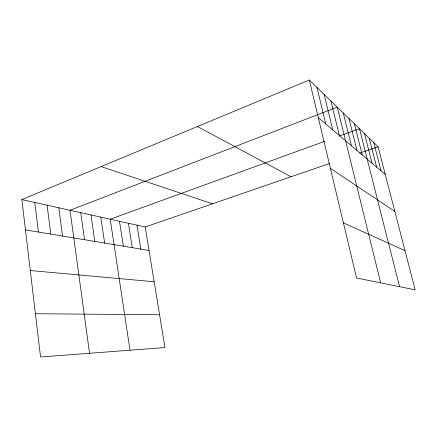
<?xml version="1.0" encoding="UTF-8"?>
<svg xmlns="http://www.w3.org/2000/svg" width="437" height="437" viewBox="0 0 437 437"><rect width="100%" height="100%" fill="white"/><g stroke="black" fill="none" stroke-linecap="round" stroke-linejoin="round"><path stroke-width="0.66" d="M21.85 199.562L145.182 226.983L164.946 347.557L40.559 356.996L21.85 199.562L309.309 80.004L378.087 146.777L415.15 289.835L356.559 277.992L309.309 80.004M324.593 141.386L110.206 219.21L130.013 350.206M339.025 136.147L359.487 128.724L399.56 286.683M145.182 226.983L329.356 163.558M359.618 153.136L378.087 146.777M35.419 313.733L159.565 314.749M30.284 270.536L154.157 281.75M25.455 229.884L149.033 250.467M101.094 166.601L212.497 203.806M343.406 222.881L404.995 250.636M197.404 126.544L291.042 176.756M330.399 168.392L394.829 211.415M318.278 117.597L385.248 174.423M373.777 142.593L381.069 170.878M369.254 138.201L376.678 167.153M364.496 133.585L372.062 163.236M354.369 123.753L362.218 154.884M348.972 118.514L356.969 150.426M343.28 112.986L351.424 145.723M380.676 282.865L337.26 107.141L70.024 210.273L89.552 353.276M330.885 100.952L339.352 135.475M324.128 94.392L332.759 129.882M316.951 87.422L325.745 123.933M136.967 225.159L140.818 249.101M128.412 223.258L132.264 247.675M119.498 221.275L123.349 246.189M100.8 217.118L104.634 243.076M90.983 214.933L94.807 241.437M80.736 212.655L84.538 239.727M58.815 207.783L62.562 236.067M47.076 205.172L50.785 234.106M34.769 202.435L38.429 232.047"/></g></svg>
